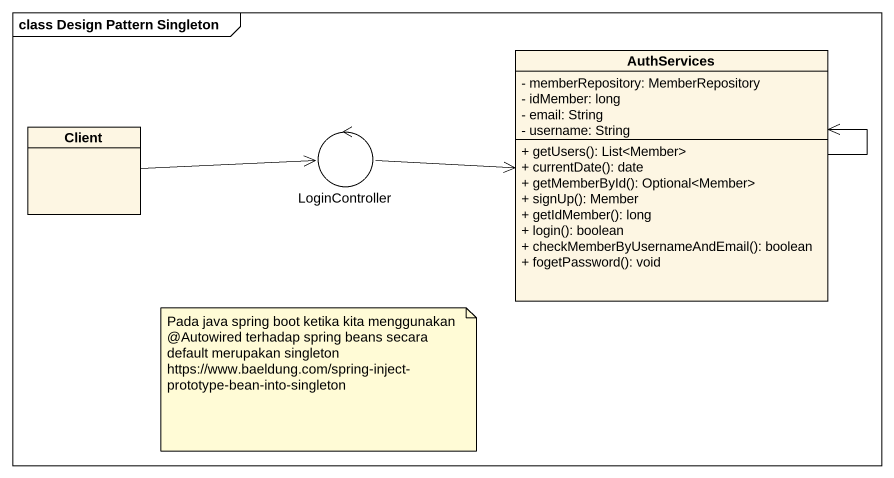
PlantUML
@startuml
mainframe class Design Pattern Singleton
allowmixing
hide circle
hide empty members
skinparam classAttributeIconSize 0
class AuthServices {
  - memberRepository: MemberRepository
  - idMember: long
  - email: String
  - username: String
  + getUsers(): List<Member>
  + currentDate(): date
  + getMemberById(): Optional<Member>
  + signUp(): Member
  + getIdMember(): long
  + login(): boolean
  + checkMemberByUsernameAndEmail(): boolean
  + fogetPassword(): void
}
class Client
control LoginController
AuthServices --> AuthServices
Client -right-> LoginController
LoginController -right-> AuthServices
note as N1
  Pada java spring boot ketika kita menggunakan @Autowired terhadap spring beans secara default merupakan singleton
  https://www.baeldung.com/spring-inject-prototype-bean-into-singleton
end note
@enduml
